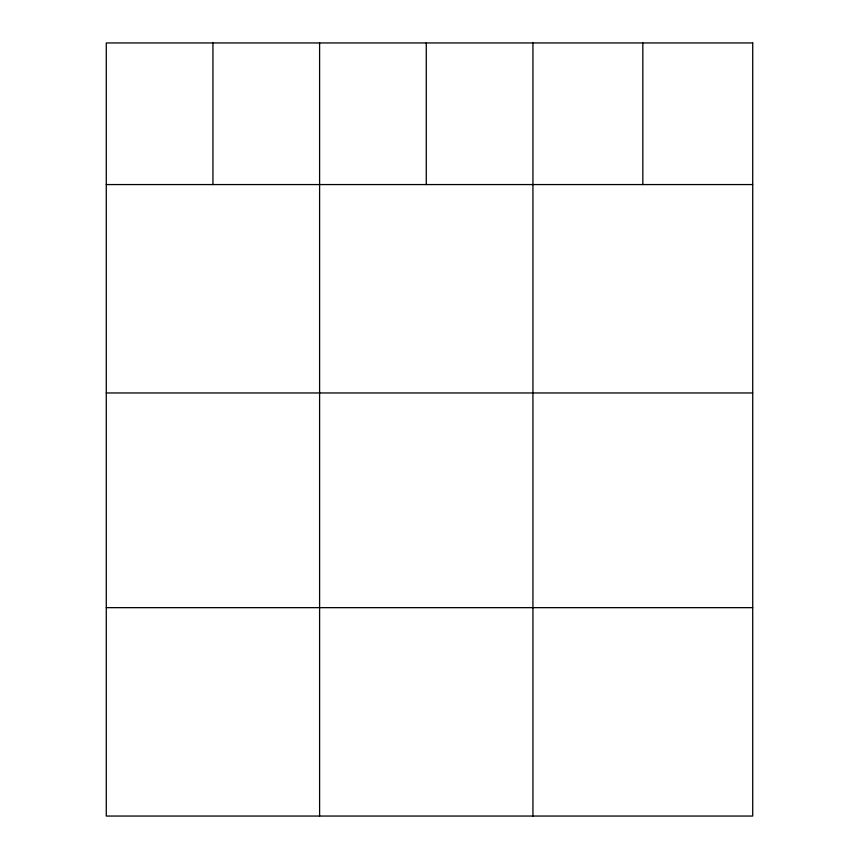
<?xml version="1.0" encoding="UTF-8"?>
<svg xmlns="http://www.w3.org/2000/svg" width="859" height="859" viewBox="0 0 859 859"><rect width="100%" height="100%" fill="white"/><g stroke="black" fill="none" stroke-linecap="round" stroke-linejoin="round"><path stroke-width="1.29" d="M106.28 184.567L752.72 184.567M106.28 392.96L752.72 392.96M106.28 607.657L752.72 607.657M642.833 42.95L642.833 184.567M532.934 42.95L532.934 816.05M426.268 42.95L426.268 184.567M319.602 42.95L319.602 816.05M212.935 42.95L212.935 184.567M752.72 42.95L106.28 42.95L106.28 816.05L752.72 816.05L752.72 42.95"/></g></svg>
